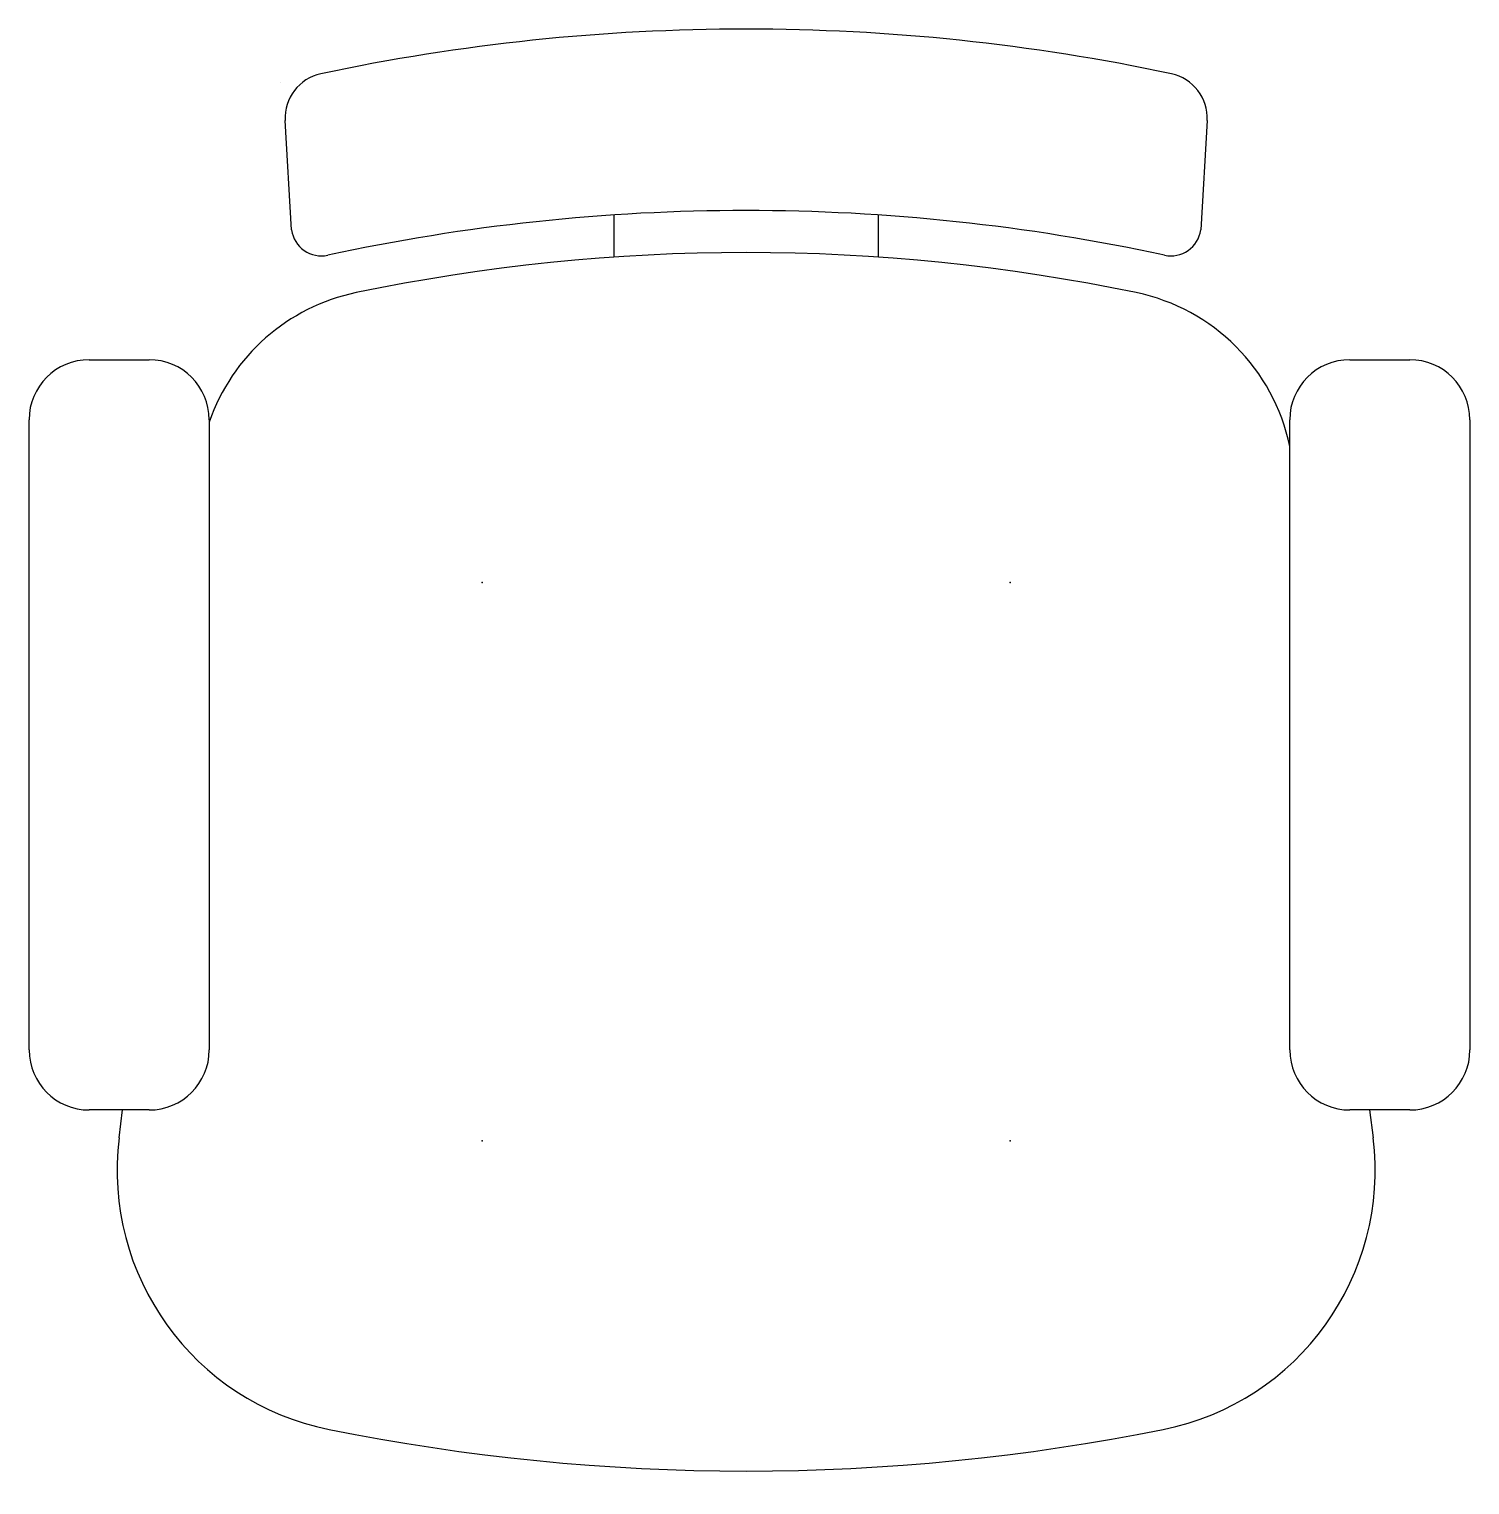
# Model space of a CAD drawing. Extents: x 29.025 to 29.745, y 22.425 to 23.152.
import ezdxf

# ---------------------------------------------------------------- set-up
doc = ezdxf.new("R2010")
doc.units = 0
doc.header["$LTSCALE"] = 25
doc.header["$MEASUREMENT"] = 0
doc.layers.get('0').update_dxf_attribs({"linetype": 'CONTINUOUS'})

# ---------------------------------------------------------------- blocks, each defined once
blk = doc.blocks.new('DCHA', base_point=(371, 633))
for p, q in [((359.056, 640.015), (359.056, 643)), ((362.056, 643), (362.056, 640.015)), ((380.056, 640.015), (380.056, 643)), ((383.056, 643), (383.056, 640.015)), ((361.056, 639.015), (360.056, 639.015)), ((360.556, 638.551), (360.614, 639.015)), ((382.056, 639.015), (381.056, 639.015)), ((381.386, 639.015), (381.444, 638.551))]:
    blk.add_line(p, q)
for centre, radius, start, end in [((360.056, 640.015), 1, 180, 270), ((361.056, 640.015), 1, 270, 0), ((381.056, 640.015), 1, 180, 270), ((382.056, 640.015), 1, 270, 0), ((364.922, 638.006), 4.4, 172.875, 258.6195), ((377.078, 638.006), 4.4, 281.3805, 7.125), ((371, 668.2), 35.2, 258.6195, 281.3805)]:
    blk.add_arc(centre, radius, start, end)
for p in [(366.6, 638.5), (375.4, 638.5)]:
    blk.add_point(p)

msp = doc.modelspace()

# ---------------------------------------------------------------- linework, layer by layer
for p, q in [((29.15088, 23.12548), (29.15088, 23.12548)), ((29.15618, 23.05187), (29.15304, 23.10662)), ((29.61365, 23.10662), (29.6105, 23.05187)), ((29.31734, 23.0383), (29.31734, 23.05937)), ((29.44934, 23.05937), (29.44934, 23.0383)), ((29.05501, 22.98702), (29.08501, 22.98702)), ((29.68501, 22.98702), (29.71501, 22.98702)), ((29.02501, 22.73158), (29.02501, 22.95702)), ((29.11501, 22.95702), (29.11501, 22.73158)), ((29.65501, 22.73158), (29.65501, 22.95702)), ((29.74501, 22.95702), (29.74501, 22.73158))]:
    msp.add_line(p, q)
for centre, radius, start, end in [((29.38334, 22.12924), 1.023, 78.01016, 101.98984), ((29.1755, 23.10791), 0.0225, 101.98984, 183.28999), ((29.59118, 23.10791), 0.0225, 356.71001, 78.01016), ((29.38334, 22.07157), 0.99, 77.80508, 102.19492), ((29.17105, 23.05389), 0.015, 187.73526, 282.19492), ((29.59563, 23.05389), 0.015, 257.80508, 352.26474), ((29.38334, 22.08358), 0.957, 78.24984, 101.75016), ((29.20861, 22.9236), 0.099, 101.75016, 160.98753), ((29.55807, 22.9236), 0.099, 11.68963, 78.24984), ((29.05501, 22.95702), 0.03, 90, 180), ((29.08501, 22.95702), 0.03, 0, 90), ((29.68501, 22.95702), 0.03, 90, 180), ((29.71501, 22.95702), 0.03, 0, 90)]:
    msp.add_arc(centre, radius, start, end)
for p in [(29.25134, 22.87558), (29.51534, 22.87558)]:
    msp.add_point(p)

# ---------------------------------------------------------------- block references
at = {"xscale": 0.03, "yscale": 0.03, "zscale": 0.03}
msp.add_blockref('DCHA', (29.38334, 22.43158), dxfattribs=at)

doc.saveas('drawing.dxf')
